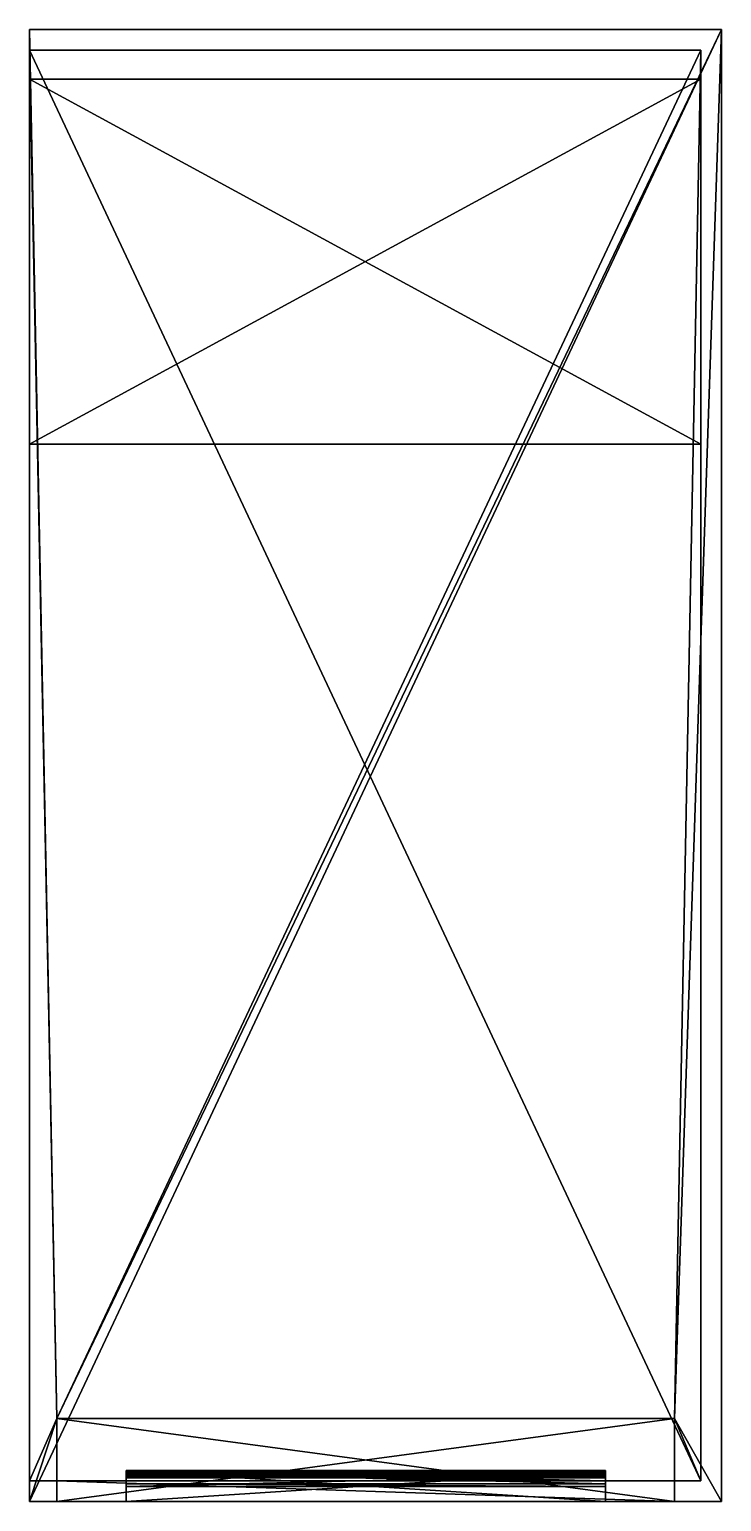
# Model space of a CAD drawing. Header units: inches. Extents: x -16.7 to 0, y 0 to 35.5.
import ezdxf

# ---------------------------------------------------------------- set-up
doc = ezdxf.new("R2010")
doc.units = ezdxf.units.IN

# ---------------------------------------------------------------- blocks, each defined once
blk = doc.blocks.new('C9')
at = {"color": 0, "linetype": 'ByBlock', "lineweight": -2, "transparency": 33554687}
mesh = blk.add_polyface(dxfattribs=at)
corners = [(2.615, 16.847, -11.31), (-14.065, 15.412, -11.31), (-14.065, 15.412, 24.19), (2.615, 16.847, 24.19)]
mesh.append_faces([[corners[k] for k in face] for face in [(3, 0, 2, 3)]], dxfattribs={"vtx1": -1, "color": 0})
mesh.append_faces([[corners[k] for k in face] for face in [(0, 1, 2, 0)]], dxfattribs={"vtx2": -1, "color": 0})
mesh = blk.add_polyface(dxfattribs=at)
corners = [(-14.065, -18.278, -11.31), (-14.065, 15.412, -11.31), (2.615, 16.847, -11.31), (2.615, -18.278, -11.31)]
mesh.append_faces([[corners[k] for k in face] for face in [(0, 2, 3, 0)]], dxfattribs={"vtx0": -1, "color": 0})
mesh.append_faces([[corners[k] for k in face] for face in [(0, 1, 2, 0)]], dxfattribs={"vtx2": -1, "color": 0})
mesh = blk.add_polyface(dxfattribs=at)
corners = [(-14.065, -18.278, 24.19), (-13.405, -18.278, 24.19), (-13.405, 1.722, 24.19), (-14.065, 15.412, 24.19), (1.485, 1.722, 24.19), (2.615, 16.847, 24.19), (2.615, -18.278, 24.19), (1.485, -18.278, 24.19)]
mesh.append_faces([[corners[k] for k in face] for face in [(2, 3, 0, 2), (3, 2, 4, 3)]], dxfattribs={"vtx0": -1, "vtx2": -1, "color": 0})
mesh.append_faces([[corners[k] for k in face] for face in [(5, 3, 4, 5), (6, 5, 4, 6)]], dxfattribs={"vtx1": -1, "vtx2": -1, "color": 0})
mesh.append_faces([[corners[k] for k in face] for face in [(0, 1, 2, 0), (4, 7, 6, 4)]], dxfattribs={"vtx2": -1, "color": 0})
mesh = blk.add_polyface(dxfattribs=at)
corners = [(2.615, -18.278, -11.31), (2.615, 16.847, -11.31), (2.615, 16.847, 24.19), (2.615, -18.278, 24.19)]
mesh.append_faces([[corners[k] for k in face] for face in [(3, 0, 2, 3)]], dxfattribs={"vtx1": -1, "color": 0})
mesh.append_faces([[corners[k] for k in face] for face in [(0, 1, 2, 0)]], dxfattribs={"vtx2": -1, "color": 0})
mesh = blk.add_polyface(dxfattribs=at)
corners = [(2.115, 16.302, -10.81), (-14.065, 14.91, -10.81), (-14.065, 1.722, -10.81), (2.115, 1.722, -10.81)]
mesh.append_faces([[corners[k] for k in face] for face in [(3, 0, 2, 3)]], dxfattribs={"vtx1": -1, "color": 0})
mesh.append_faces([[corners[k] for k in face] for face in [(0, 1, 2, 0)]], dxfattribs={"vtx2": -1, "color": 0})
mesh = blk.add_polyface(dxfattribs=at)
corners = [(-13.405, 1.722, 23.69), (-14.065, 1.722, 23.69), (-14.065, 14.91, 23.69), (1.485, 1.722, 23.69), (2.115, 16.302, 23.69), (2.115, 1.722, 23.69)]
mesh.append_faces([[corners[k] for k in face] for face in [(2, 3, 0, 2), (2, 5, 3, 2)]], dxfattribs={"vtx0": -1, "vtx2": -1, "color": 0})
mesh.append_faces([[corners[k] for k in face] for face in [(0, 1, 2, 0), (2, 4, 5, 2)]], dxfattribs={"vtx2": -1, "color": 0})
mesh = blk.add_polyface(dxfattribs=at)
corners = [(-14.065, 14.91, -10.81), (2.115, 16.302, -10.81), (2.115, 16.302, 23.69), (-14.065, 14.91, 23.69)]
mesh.append_faces([[corners[k] for k in face] for face in [(0, 2, 3, 0)]], dxfattribs={"vtx0": -1, "color": 0})
mesh.append_faces([[corners[k] for k in face] for face in [(0, 1, 2, 0)]], dxfattribs={"vtx2": -1, "color": 0})
mesh = blk.add_polyface(dxfattribs=at)
corners = [(2.115, 1.722, 23.69), (2.115, 16.302, 23.69), (2.115, 16.302, -10.81), (2.115, 1.722, -10.81)]
mesh.append_faces([[corners[k] for k in face] for face in [(0, 2, 3, 0)]], dxfattribs={"vtx0": -1, "color": 0})
mesh.append_faces([[corners[k] for k in face] for face in [(0, 1, 2, 0)]], dxfattribs={"vtx2": -1, "color": 0})
mesh = blk.add_polyface(dxfattribs=at)
corners = [(-14.065, -18.278, -11.31), (-14.065, -17.028, -10.11), (-14.065, -0.428, -10.11), (-14.065, 1.722, -10.81), (-14.065, -0.428, -1.31), (-14.065, 15.412, -11.31), (-14.065, 14.91, -10.81), (-14.065, 14.91, 23.69), (-14.065, 15.412, 24.19), (-14.065, 1.722, 23.69), (-14.065, -18.278, 24.19), (-14.065, -17.028, -1.31)]
mesh.append_faces([[corners[k] for k in face] for face in [(3, 0, 2, 3), (9, 4, 10, 9)]], dxfattribs={"vtx0": -1, "vtx1": -1, "vtx2": -1, "color": 0})
mesh.append_faces([[corners[k] for k in face] for face in [(0, 1, 2, 0), (3, 5, 0, 3), (5, 3, 6, 5), (7, 8, 5, 7), (1, 0, 10, 1)]], dxfattribs={"vtx0": -1, "vtx2": -1, "color": 0})
mesh.append_faces([[corners[k] for k in face] for face in [(2, 4, 3, 2), (6, 7, 5, 6), (7, 9, 8, 7), (9, 3, 4, 9), (10, 8, 9, 10), (4, 11, 10, 4), (11, 1, 10, 11)]], dxfattribs={"vtx1": -1, "vtx2": -1, "color": 0})
mesh = blk.add_polyface(dxfattribs=at)
corners = [(1.485, 1.722, 22.19), (1.485, 1.722, 23.69), (2.115, 1.722, 23.69), (2.115, 1.722, -10.81), (-14.065, 1.722, -10.81), (-13.405, 1.722, 22.19), (-14.065, 1.722, 23.69), (-13.405, 1.722, 23.69)]
mesh.append_faces([[corners[k] for k in face] for face in [(0, 2, 3, 0), (3, 5, 0, 3)]], dxfattribs={"vtx0": -1, "vtx2": -1, "color": 0})
mesh.append_faces([[corners[k] for k in face] for face in [(3, 4, 5, 3), (4, 6, 5, 4)]], dxfattribs={"vtx1": -1, "vtx2": -1, "color": 0})
mesh.append_faces([[corners[k] for k in face] for face in [(0, 1, 2, 0), (6, 7, 5, 6)]], dxfattribs={"vtx2": -1, "color": 0})
mesh = blk.add_polyface(dxfattribs=at)
corners = [(1.485, 1.722, 24.19), (-13.405, 1.722, 24.19), (-13.405, 1.722, 23.69), (1.485, 1.722, 23.69)]
mesh.append_faces([[corners[k] for k in face] for face in [(0, 2, 3, 0)]], dxfattribs={"vtx0": -1, "color": 0})
mesh.append_faces([[corners[k] for k in face] for face in [(0, 1, 2, 0)]], dxfattribs={"vtx2": -1, "color": 0})
mesh = blk.add_polyface(dxfattribs=at)
corners = [(-13.405, 1.722, 23.69), (-13.405, 1.722, 24.19), (-13.405, -18.278, 24.19), (-13.405, -18.278, 22.19), (-13.405, 1.722, 22.19)]
mesh.append_faces([[corners[k] for k in face] for face in [(2, 4, 0, 2)]], dxfattribs={"vtx0": -1, "vtx2": -1, "color": 0})
mesh.append_faces([[corners[k] for k in face] for face in [(0, 1, 2, 0), (2, 3, 4, 2)]], dxfattribs={"vtx2": -1, "color": 0})
mesh = blk.add_polyface(dxfattribs=at)
corners = [(-13.405, -18.278, 22.19), (1.485, -18.278, 22.19), (1.485, 1.722, 22.19), (-13.405, 1.722, 22.19)]
mesh.append_faces([[corners[k] for k in face] for face in [(0, 2, 3, 0)]], dxfattribs={"vtx0": -1, "color": 0})
mesh.append_faces([[corners[k] for k in face] for face in [(0, 1, 2, 0)]], dxfattribs={"vtx2": -1, "color": 0})
mesh = blk.add_polyface(dxfattribs=at)
corners = [(1.485, 1.722, 23.69), (1.485, 1.722, 22.19), (1.485, -18.278, 22.19), (1.485, -18.278, 24.19), (1.485, 1.722, 24.19)]
mesh.append_faces([[corners[k] for k in face] for face in [(0, 2, 3, 0)]], dxfattribs={"vtx0": -1, "vtx2": -1, "color": 0})
mesh.append_faces([[corners[k] for k in face] for face in [(0, 1, 2, 0), (3, 4, 0, 3)]], dxfattribs={"vtx2": -1, "color": 0})
mesh = blk.add_polyface(dxfattribs=at)
corners = [(-14.065, -17.028, -1.31), (-14.065, -0.428, -1.31), (2.115, -0.428, -1.31), (2.115, -17.028, -1.31)]
mesh.append_faces([[corners[k] for k in face] for face in [(0, 2, 3, 0)]], dxfattribs={"vtx0": -1, "color": 0})
mesh.append_faces([[corners[k] for k in face] for face in [(0, 1, 2, 0)]], dxfattribs={"vtx2": -1, "color": 0})
mesh = blk.add_polyface(dxfattribs=at)
corners = [(-14.065, -0.428, -1.31), (-14.065, -0.428, -10.11), (2.115, -0.428, -10.11), (2.115, -0.428, -1.31)]
mesh.append_faces([[corners[k] for k in face] for face in [(0, 2, 3, 0)]], dxfattribs={"vtx0": -1, "color": 0})
mesh.append_faces([[corners[k] for k in face] for face in [(0, 1, 2, 0)]], dxfattribs={"vtx2": -1, "color": 0})
mesh = blk.add_polyface(dxfattribs=at)
corners = [(-14.065, -0.428, -10.11), (-14.065, -17.028, -10.11), (2.115, -17.028, -10.11), (2.115, -0.428, -10.11)]
mesh.append_faces([[corners[k] for k in face] for face in [(0, 2, 3, 0)]], dxfattribs={"vtx0": -1, "color": 0})
mesh.append_faces([[corners[k] for k in face] for face in [(0, 1, 2, 0)]], dxfattribs={"vtx2": -1, "color": 0})
mesh = blk.add_polyface(dxfattribs=at)
corners = [(2.115, -17.028, -10.11), (2.115, -17.028, -1.31), (2.115, -0.428, -1.31), (2.115, -0.428, -10.11)]
mesh.append_faces([[corners[k] for k in face] for face in [(0, 2, 3, 0)]], dxfattribs={"vtx0": -1, "color": 0})
mesh.append_faces([[corners[k] for k in face] for face in [(0, 1, 2, 0)]], dxfattribs={"vtx2": -1, "color": 0})
mesh = blk.add_polyface(dxfattribs=at)
corners = [(-14.065, -17.028, -10.11), (-14.065, -17.028, -1.31), (2.115, -17.028, -1.31), (2.115, -17.028, -10.11)]
mesh.append_faces([[corners[k] for k in face] for face in [(0, 2, 3, 0)]], dxfattribs={"vtx0": -1, "color": 0})
mesh.append_faces([[corners[k] for k in face] for face in [(0, 1, 2, 0)]], dxfattribs={"vtx2": -1, "color": 0})
mesh = blk.add_polyface(dxfattribs=at)
corners = [(2.615, -18.278, 24.19), (1.485, -18.278, 24.19), (1.485, -18.278, 22.19), (2.615, -18.278, -11.31), (-13.405, -18.278, 22.19), (-14.065, -18.278, -11.31), (-14.065, -18.278, 24.19), (-13.405, -18.278, 24.19)]
mesh.append_faces([[corners[k] for k in face] for face in [(4, 5, 3, 4), (4, 6, 5, 4)]], dxfattribs={"vtx0": -1, "vtx2": -1, "color": 0})
mesh.append_faces([[corners[k] for k in face] for face in [(3, 0, 2, 3), (2, 4, 3, 2)]], dxfattribs={"vtx1": -1, "vtx2": -1, "color": 0})
mesh.append_faces([[corners[k] for k in face] for face in [(0, 1, 2, 0), (4, 7, 6, 4)]], dxfattribs={"vtx2": -1, "color": 0})
blk = doc.blocks.new('CA')
at = {"color": 0, "linetype": 'ByBlock', "lineweight": -2, "transparency": 33554687}
mesh = blk.add_polyface(dxfattribs=at)
corners = [(-13.405, -18.278, 22.19), (-13.405, -18.278, 24.19), (-13.405, 1.722, 24.19), (-13.405, 1.722, 22.19)]
mesh.append_faces([[corners[k] for k in face] for face in [(0, 2, 3, 0)]], dxfattribs={"vtx0": -1, "color": 0})
mesh.append_faces([[corners[k] for k in face] for face in [(0, 1, 2, 0)]], dxfattribs={"vtx2": -1, "color": 0})
mesh = blk.add_polyface(dxfattribs=at)
corners = [(-13.405, 1.722, 22.19), (-13.405, 1.722, 24.19), (1.485, 1.722, 24.19), (1.485, 1.722, 22.19)]
mesh.append_faces([[corners[k] for k in face] for face in [(0, 2, 3, 0)]], dxfattribs={"vtx0": -1, "color": 0})
mesh.append_faces([[corners[k] for k in face] for face in [(0, 1, 2, 0)]], dxfattribs={"vtx2": -1, "color": 0})
mesh = blk.add_polyface(dxfattribs=at)
corners = [(-0.185, -16.718, 24.19), (-11.735, -16.718, 24.19), (-13.405, -18.278, 24.19), (1.485, -18.278, 24.19), (-0.185, 0.162, 24.19), (1.485, 1.722, 24.19), (-13.405, 1.722, 24.19), (-11.735, 0.162, 24.19)]
mesh.append_faces([[corners[k] for k in face] for face in [(0, 2, 3, 0), (3, 4, 0, 3), (5, 7, 4, 5), (6, 1, 7, 6)]], dxfattribs={"vtx0": -1, "vtx2": -1, "color": 0})
mesh.append_faces([[corners[k] for k in face] for face in [(0, 1, 2, 0), (3, 5, 4, 3), (5, 6, 7, 5), (6, 2, 1, 6)]], dxfattribs={"vtx1": -1, "vtx2": -1, "color": 0})
mesh = blk.add_polyface(dxfattribs=at)
corners = [(1.485, -18.278, 22.19), (-13.405, -18.278, 22.19), (-13.405, 1.722, 22.19), (1.485, 1.722, 22.19)]
mesh.append_faces([[corners[k] for k in face] for face in [(3, 0, 2, 3)]], dxfattribs={"vtx1": -1, "color": 0})
mesh.append_faces([[corners[k] for k in face] for face in [(0, 1, 2, 0)]], dxfattribs={"vtx2": -1, "color": 0})
mesh = blk.add_polyface(dxfattribs=at)
corners = [(1.485, 1.722, 22.19), (1.485, 1.722, 24.19), (1.485, -18.278, 24.19), (1.485, -18.278, 22.19)]
mesh.append_faces([[corners[k] for k in face] for face in [(0, 2, 3, 0)]], dxfattribs={"vtx0": -1, "color": 0})
mesh.append_faces([[corners[k] for k in face] for face in [(0, 1, 2, 0)]], dxfattribs={"vtx2": -1, "color": 0})
mesh = blk.add_polyface(dxfattribs=at)
corners = [(-11.735, 0.158, 23.452), (-11.735, 0.157, 23.44), (-11.735, 0.162, 23.44), (-11.735, 0.162, 24.19), (-11.735, -1.87, 23.617), (-11.735, -16.163, 23.484), (-11.735, -16.634, 23.762), (-11.735, -16.718, 23.44), (-11.735, -13.828, 23.44), (-11.735, -16.126, 23.547), (-11.735, -13.828, 23.565), (-11.735, -13.018, 23.565), (-11.735, -13.018, 23.69), (-11.735, -11.308, 23.69), (-11.735, -11.384, 23.762), (-11.735, -11.308, 23.44), (-11.735, -10.913, 23.484), (-11.735, -8.828, 23.44), (-11.735, -10.876, 23.547), (-11.735, -8.828, 23.565), (-11.735, -8.018, 23.565), (-11.735, -8.018, 23.69), (-11.735, -6.308, 23.69), (-11.735, -6.384, 23.762), (-11.735, -6.308, 23.44), (-11.735, -5.913, 23.484), (-11.735, -4.156, 23.44), (-11.735, -5.876, 23.547), (-11.735, -4.156, 23.512), (-11.735, -2.037, 23.512), (-11.735, -2.384, 23.762), (-11.735, -2.347, 23.825), (-11.735, -6.347, 23.825), (-11.735, -11.347, 23.825), (-11.735, -16.597, 23.825), (-11.735, -16.718, 24.19), (-11.735, -1.871, 23.605), (-11.735, -1.876, 23.547), (-11.735, -1.913, 23.484), (-11.735, -2.037, 23.44), (-11.735, 0.156, 23.44)]
mesh.append_faces([[corners[k] for k in face] for face in [(10, 12, 9, 10), (19, 21, 18, 19), (31, 4, 3, 31), (31, 3, 27, 31), (27, 28, 30, 27), (3, 33, 32, 3), (33, 21, 23, 33), (3, 34, 33, 3), (34, 12, 14, 34)]], dxfattribs={"vtx0": -1, "vtx1": -1, "vtx2": -1, "color": 0})
mesh.append_faces([[corners[k] for k in face] for face in [(0, 2, 3, 0), (3, 4, 0, 3), (5, 7, 8, 5), (8, 9, 5, 8), (9, 8, 10, 9), (16, 15, 17, 16), (17, 18, 16, 17), (18, 17, 19, 18), (25, 24, 26, 25), (26, 27, 25, 26), (27, 30, 31, 27), (27, 26, 28, 27), (3, 32, 27, 3), (33, 23, 32, 33), (34, 14, 33, 34), (35, 6, 34, 35), (31, 36, 4, 31), (38, 29, 39, 38), (38, 39, 40, 38), (40, 37, 38, 40)]], dxfattribs={"vtx0": -1, "vtx2": -1, "color": 0})
mesh.append_faces([[corners[k] for k in face] for face in [(5, 6, 7, 5), (12, 13, 14, 12), (13, 15, 16, 13), (16, 14, 13, 16), (21, 22, 23, 21), (22, 24, 25, 22), (25, 23, 22, 25), (28, 29, 30, 28), (33, 18, 21, 33), (34, 9, 12, 34), (3, 35, 34, 3), (35, 7, 6, 35), (31, 37, 36, 31), (40, 36, 37, 40), (38, 30, 29, 38)]], dxfattribs={"vtx1": -1, "vtx2": -1, "color": 0})
mesh.append_faces([[corners[k] for k in face] for face in [(0, 1, 2, 0), (10, 11, 12, 10), (19, 20, 21, 19)]], dxfattribs={"vtx2": -1, "color": 0})
mesh = blk.add_polyface(dxfattribs=at)
corners = [(-0.185, 0.157, 23.44), (-0.185, 0.162, 23.44), (-11.735, 0.162, 23.44), (-11.735, 0.157, 23.44)]
mesh.append_faces([[corners[k] for k in face] for face in [(0, 2, 3, 0)]], dxfattribs={"vtx0": -1, "color": 0})
mesh.append_faces([[corners[k] for k in face] for face in [(0, 1, 2, 0)]], dxfattribs={"vtx2": -1, "color": 0})
mesh = blk.add_polyface(dxfattribs=at)
corners = [(-11.735, 0.162, 24.19), (-11.735, 0.162, 23.44), (-0.185, 0.162, 23.44), (-0.185, 0.162, 24.19)]
mesh.append_faces([[corners[k] for k in face] for face in [(0, 2, 3, 0)]], dxfattribs={"vtx0": -1, "color": 0})
mesh.append_faces([[corners[k] for k in face] for face in [(0, 1, 2, 0)]], dxfattribs={"vtx2": -1, "color": 0})
mesh = blk.add_polyface(dxfattribs=at)
corners = [(-0.185, 0.158, 23.452), (-11.735, 0.158, 23.452), (-11.735, -1.87, 23.617), (-0.185, -1.87, 23.617)]
mesh.append_faces([[corners[k] for k in face] for face in [(0, 2, 3, 0)]], dxfattribs={"vtx0": -1, "color": 0})
mesh.append_faces([[corners[k] for k in face] for face in [(0, 1, 2, 0)]], dxfattribs={"vtx2": -1, "color": 0})
mesh = blk.add_polyface(dxfattribs=at)
corners = [(-0.185, 0.157, 23.44), (-11.735, 0.157, 23.44), (-11.735, 0.158, 23.452), (-0.185, 0.158, 23.452)]
mesh.append_faces([[corners[k] for k in face] for face in [(0, 2, 3, 0)]], dxfattribs={"vtx0": -1, "color": 0})
mesh.append_faces([[corners[k] for k in face] for face in [(0, 1, 2, 0)]], dxfattribs={"vtx2": -1, "color": 0})
mesh = blk.add_polyface(dxfattribs=at)
corners = [(-0.185, -2.037, 23.44), (-0.185, 0.156, 23.44), (-11.735, 0.156, 23.44), (-11.735, -2.037, 23.44)]
mesh.append_faces([[corners[k] for k in face] for face in [(0, 2, 3, 0)]], dxfattribs={"vtx0": -1, "color": 0})
mesh.append_faces([[corners[k] for k in face] for face in [(0, 1, 2, 0)]], dxfattribs={"vtx2": -1, "color": 0})
mesh = blk.add_polyface(dxfattribs=at)
corners = [(-0.185, -1.871, 23.605), (-11.735, -1.871, 23.605), (-11.735, 0.156, 23.44), (-0.185, 0.156, 23.44)]
mesh.append_faces([[corners[k] for k in face] for face in [(0, 2, 3, 0)]], dxfattribs={"vtx0": -1, "color": 0})
mesh.append_faces([[corners[k] for k in face] for face in [(0, 1, 2, 0)]], dxfattribs={"vtx2": -1, "color": 0})
mesh = blk.add_polyface(dxfattribs=at)
corners = [(-0.185, -5.876, 23.547), (-0.185, -4.156, 23.512), (-0.185, -4.156, 23.44), (-0.185, -5.913, 23.484), (-0.185, -6.308, 23.44), (-0.185, -6.308, 23.69), (-0.185, -6.384, 23.762), (-0.185, -10.876, 23.547), (-0.185, -8.828, 23.565), (-0.185, -8.828, 23.44), (-0.185, -10.913, 23.484), (-0.185, -11.308, 23.44), (-0.185, -8.018, 23.69), (-0.185, -8.018, 23.565), (-0.185, -11.308, 23.69), (-0.185, -11.384, 23.762), (-0.185, -16.634, 23.762), (-0.185, -16.163, 23.484), (-0.185, -16.718, 23.44), (-0.185, -16.718, 24.19), (-0.185, -16.597, 23.825), (-0.185, -16.126, 23.547), (-0.185, -13.828, 23.565), (-0.185, -13.828, 23.44), (-0.185, -13.018, 23.69), (-0.185, -13.018, 23.565), (-0.185, -11.347, 23.825), (-0.185, -6.347, 23.825), (-0.185, 0.162, 24.19), (-0.185, -1.876, 23.547), (-0.185, -1.871, 23.605), (-0.185, 0.156, 23.44), (-0.185, -1.913, 23.484), (-0.185, -2.037, 23.44), (-0.185, -1.87, 23.617), (-0.185, -2.384, 23.762), (-0.185, -2.037, 23.512), (-0.185, -2.347, 23.825), (-0.185, 0.158, 23.452), (-0.185, 0.162, 23.44), (-0.185, 0.157, 23.44)]
mesh.append_faces([[corners[k] for k in face] for face in [(7, 12, 8, 7), (21, 19, 22, 21), (22, 19, 24, 22), (24, 19, 15, 24), (19, 6, 26, 19), (26, 6, 12, 26), (1, 0, 35, 1), (0, 28, 37, 0), (34, 37, 28, 34)]], dxfattribs={"vtx0": -1, "vtx1": -1, "vtx2": -1, "color": 0})
mesh.append_faces([[corners[k] for k in face] for face in [(0, 1, 2, 0), (2, 3, 0, 2), (5, 6, 3, 5), (3, 4, 5, 3), (7, 8, 9, 7), (9, 10, 7, 9), (14, 15, 10, 14), (10, 11, 14, 10), (19, 20, 16, 19), (19, 21, 20, 19), (23, 17, 21, 23), (15, 14, 24, 15), (19, 26, 15, 19), (12, 7, 26, 12), (6, 5, 12, 6), (19, 27, 6, 19), (28, 0, 27, 28), (29, 30, 31, 29), (31, 32, 29, 31), (29, 34, 30, 29), (35, 36, 1, 35), (0, 37, 35, 0), (34, 29, 37, 34), (28, 38, 34, 28), (32, 33, 36, 32)]], dxfattribs={"vtx0": -1, "vtx2": -1, "color": 0})
mesh.append_faces([[corners[k] for k in face] for face in [(2, 4, 3, 2), (9, 11, 10, 9), (16, 17, 18, 16), (18, 19, 16, 18), (22, 23, 21, 22), (23, 18, 17, 23), (19, 28, 27, 19), (31, 33, 32, 31), (28, 39, 38, 28), (35, 32, 36, 35)]], dxfattribs={"vtx1": -1, "vtx2": -1, "color": 0})
mesh.append_faces([[corners[k] for k in face] for face in [(12, 13, 8, 12), (24, 25, 22, 24), (39, 40, 38, 39)]], dxfattribs={"vtx2": -1, "color": 0})
mesh = blk.add_polyface(dxfattribs=at)
corners = [(-0.185, -1.87, 23.617), (-11.735, -1.87, 23.617), (-11.735, -1.871, 23.605), (-0.185, -1.871, 23.605)]
mesh.append_faces([[corners[k] for k in face] for face in [(0, 2, 3, 0)]], dxfattribs={"vtx0": -1, "color": 0})
mesh.append_faces([[corners[k] for k in face] for face in [(0, 1, 2, 0)]], dxfattribs={"vtx2": -1, "color": 0})
mesh = blk.add_polyface(dxfattribs=at)
corners = [(-0.185, -1.913, 23.484), (-11.735, -1.913, 23.484), (-11.735, -1.876, 23.547), (-0.185, -1.876, 23.547)]
mesh.append_faces([[corners[k] for k in face] for face in [(0, 2, 3, 0)]], dxfattribs={"vtx0": -1, "color": 0})
mesh.append_faces([[corners[k] for k in face] for face in [(0, 1, 2, 0)]], dxfattribs={"vtx2": -1, "color": 0})
mesh = blk.add_polyface(dxfattribs=at)
corners = [(-0.185, -1.876, 23.547), (-11.735, -1.876, 23.547), (-11.735, -2.347, 23.825), (-0.185, -2.347, 23.825)]
mesh.append_faces([[corners[k] for k in face] for face in [(0, 2, 3, 0)]], dxfattribs={"vtx0": -1, "color": 0})
mesh.append_faces([[corners[k] for k in face] for face in [(0, 1, 2, 0)]], dxfattribs={"vtx2": -1, "color": 0})
mesh = blk.add_polyface(dxfattribs=at)
corners = [(-0.185, -2.384, 23.762), (-11.735, -2.384, 23.762), (-11.735, -1.913, 23.484), (-0.185, -1.913, 23.484)]
mesh.append_faces([[corners[k] for k in face] for face in [(0, 2, 3, 0)]], dxfattribs={"vtx0": -1, "color": 0})
mesh.append_faces([[corners[k] for k in face] for face in [(0, 1, 2, 0)]], dxfattribs={"vtx2": -1, "color": 0})
mesh = blk.add_polyface(dxfattribs=at)
corners = [(-0.185, -2.037, 23.512), (-11.735, -2.037, 23.512), (-11.735, -4.156, 23.512), (-0.185, -4.156, 23.512)]
mesh.append_faces([[corners[k] for k in face] for face in [(0, 2, 3, 0)]], dxfattribs={"vtx0": -1, "color": 0})
mesh.append_faces([[corners[k] for k in face] for face in [(0, 1, 2, 0)]], dxfattribs={"vtx2": -1, "color": 0})
mesh = blk.add_polyface(dxfattribs=at)
corners = [(-0.185, -2.037, 23.44), (-11.735, -2.037, 23.44), (-11.735, -2.037, 23.512), (-0.185, -2.037, 23.512)]
mesh.append_faces([[corners[k] for k in face] for face in [(0, 2, 3, 0)]], dxfattribs={"vtx0": -1, "color": 0})
mesh.append_faces([[corners[k] for k in face] for face in [(0, 1, 2, 0)]], dxfattribs={"vtx2": -1, "color": 0})
mesh = blk.add_polyface(dxfattribs=at)
corners = [(-0.185, -2.347, 23.825), (-11.735, -2.347, 23.825), (-11.735, -2.384, 23.762), (-0.185, -2.384, 23.762)]
mesh.append_faces([[corners[k] for k in face] for face in [(0, 2, 3, 0)]], dxfattribs={"vtx0": -1, "color": 0})
mesh.append_faces([[corners[k] for k in face] for face in [(0, 1, 2, 0)]], dxfattribs={"vtx2": -1, "color": 0})
mesh = blk.add_polyface(dxfattribs=at)
corners = [(-11.735, -4.156, 23.44), (-11.735, -6.308, 23.44), (-0.185, -6.308, 23.44), (-0.185, -4.156, 23.44)]
mesh.append_faces([[corners[k] for k in face] for face in [(0, 2, 3, 0)]], dxfattribs={"vtx0": -1, "color": 0})
mesh.append_faces([[corners[k] for k in face] for face in [(0, 1, 2, 0)]], dxfattribs={"vtx2": -1, "color": 0})
mesh = blk.add_polyface(dxfattribs=at)
corners = [(-0.185, -4.156, 23.512), (-11.735, -4.156, 23.512), (-11.735, -4.156, 23.44), (-0.185, -4.156, 23.44)]
mesh.append_faces([[corners[k] for k in face] for face in [(0, 2, 3, 0)]], dxfattribs={"vtx0": -1, "color": 0})
mesh.append_faces([[corners[k] for k in face] for face in [(0, 1, 2, 0)]], dxfattribs={"vtx2": -1, "color": 0})
mesh = blk.add_polyface(dxfattribs=at)
corners = [(-0.185, -5.913, 23.484), (-11.735, -5.913, 23.484), (-11.735, -5.876, 23.547), (-0.185, -5.876, 23.547)]
mesh.append_faces([[corners[k] for k in face] for face in [(0, 2, 3, 0)]], dxfattribs={"vtx0": -1, "color": 0})
mesh.append_faces([[corners[k] for k in face] for face in [(0, 1, 2, 0)]], dxfattribs={"vtx2": -1, "color": 0})
mesh = blk.add_polyface(dxfattribs=at)
corners = [(-0.185, -5.876, 23.547), (-11.735, -5.876, 23.547), (-11.735, -6.347, 23.825), (-0.185, -6.347, 23.825)]
mesh.append_faces([[corners[k] for k in face] for face in [(0, 2, 3, 0)]], dxfattribs={"vtx0": -1, "color": 0})
mesh.append_faces([[corners[k] for k in face] for face in [(0, 1, 2, 0)]], dxfattribs={"vtx2": -1, "color": 0})
mesh = blk.add_polyface(dxfattribs=at)
corners = [(-0.185, -6.384, 23.762), (-11.735, -6.384, 23.762), (-11.735, -5.913, 23.484), (-0.185, -5.913, 23.484)]
mesh.append_faces([[corners[k] for k in face] for face in [(0, 2, 3, 0)]], dxfattribs={"vtx0": -1, "color": 0})
mesh.append_faces([[corners[k] for k in face] for face in [(0, 1, 2, 0)]], dxfattribs={"vtx2": -1, "color": 0})
mesh = blk.add_polyface(dxfattribs=at)
corners = [(-11.735, -6.308, 23.44), (-11.735, -6.308, 23.69), (-0.185, -6.308, 23.69), (-0.185, -6.308, 23.44)]
mesh.append_faces([[corners[k] for k in face] for face in [(0, 2, 3, 0)]], dxfattribs={"vtx0": -1, "color": 0})
mesh.append_faces([[corners[k] for k in face] for face in [(0, 1, 2, 0)]], dxfattribs={"vtx2": -1, "color": 0})
mesh = blk.add_polyface(dxfattribs=at)
corners = [(-11.735, -8.018, 23.69), (-0.185, -8.018, 23.69), (-0.185, -6.308, 23.69), (-11.735, -6.308, 23.69)]
mesh.append_faces([[corners[k] for k in face] for face in [(0, 2, 3, 0)]], dxfattribs={"vtx0": -1, "color": 0})
mesh.append_faces([[corners[k] for k in face] for face in [(0, 1, 2, 0)]], dxfattribs={"vtx2": -1, "color": 0})
mesh = blk.add_polyface(dxfattribs=at)
corners = [(-0.185, -6.347, 23.825), (-11.735, -6.347, 23.825), (-11.735, -6.384, 23.762), (-0.185, -6.384, 23.762)]
mesh.append_faces([[corners[k] for k in face] for face in [(0, 2, 3, 0)]], dxfattribs={"vtx0": -1, "color": 0})
mesh.append_faces([[corners[k] for k in face] for face in [(0, 1, 2, 0)]], dxfattribs={"vtx2": -1, "color": 0})
mesh = blk.add_polyface(dxfattribs=at)
corners = [(-11.735, -8.828, 23.565), (-0.185, -8.828, 23.565), (-0.185, -8.018, 23.565), (-11.735, -8.018, 23.565)]
mesh.append_faces([[corners[k] for k in face] for face in [(0, 2, 3, 0)]], dxfattribs={"vtx0": -1, "color": 0})
mesh.append_faces([[corners[k] for k in face] for face in [(0, 1, 2, 0)]], dxfattribs={"vtx2": -1, "color": 0})
mesh = blk.add_polyface(dxfattribs=at)
corners = [(-11.735, -8.018, 23.565), (-0.185, -8.018, 23.565), (-0.185, -8.018, 23.69), (-11.735, -8.018, 23.69)]
mesh.append_faces([[corners[k] for k in face] for face in [(0, 2, 3, 0)]], dxfattribs={"vtx0": -1, "color": 0})
mesh.append_faces([[corners[k] for k in face] for face in [(0, 1, 2, 0)]], dxfattribs={"vtx2": -1, "color": 0})
mesh = blk.add_polyface(dxfattribs=at)
corners = [(-11.735, -8.828, 23.44), (-11.735, -11.308, 23.44), (-0.185, -11.308, 23.44), (-0.185, -8.828, 23.44)]
mesh.append_faces([[corners[k] for k in face] for face in [(0, 2, 3, 0)]], dxfattribs={"vtx0": -1, "color": 0})
mesh.append_faces([[corners[k] for k in face] for face in [(0, 1, 2, 0)]], dxfattribs={"vtx2": -1, "color": 0})
mesh = blk.add_polyface(dxfattribs=at)
corners = [(-0.185, -8.828, 23.44), (-0.185, -8.828, 23.565), (-11.735, -8.828, 23.565), (-11.735, -8.828, 23.44)]
mesh.append_faces([[corners[k] for k in face] for face in [(0, 2, 3, 0)]], dxfattribs={"vtx0": -1, "color": 0})
mesh.append_faces([[corners[k] for k in face] for face in [(0, 1, 2, 0)]], dxfattribs={"vtx2": -1, "color": 0})
mesh = blk.add_polyface(dxfattribs=at)
corners = [(-0.185, -10.913, 23.484), (-11.735, -10.913, 23.484), (-11.735, -10.876, 23.547), (-0.185, -10.876, 23.547)]
mesh.append_faces([[corners[k] for k in face] for face in [(0, 2, 3, 0)]], dxfattribs={"vtx0": -1, "color": 0})
mesh.append_faces([[corners[k] for k in face] for face in [(0, 1, 2, 0)]], dxfattribs={"vtx2": -1, "color": 0})
mesh = blk.add_polyface(dxfattribs=at)
corners = [(-0.185, -10.876, 23.547), (-11.735, -10.876, 23.547), (-11.735, -11.347, 23.825), (-0.185, -11.347, 23.825)]
mesh.append_faces([[corners[k] for k in face] for face in [(0, 2, 3, 0)]], dxfattribs={"vtx0": -1, "color": 0})
mesh.append_faces([[corners[k] for k in face] for face in [(0, 1, 2, 0)]], dxfattribs={"vtx2": -1, "color": 0})
mesh = blk.add_polyface(dxfattribs=at)
corners = [(-0.185, -11.384, 23.762), (-11.735, -11.384, 23.762), (-11.735, -10.913, 23.484), (-0.185, -10.913, 23.484)]
mesh.append_faces([[corners[k] for k in face] for face in [(0, 2, 3, 0)]], dxfattribs={"vtx0": -1, "color": 0})
mesh.append_faces([[corners[k] for k in face] for face in [(0, 1, 2, 0)]], dxfattribs={"vtx2": -1, "color": 0})
mesh = blk.add_polyface(dxfattribs=at)
corners = [(-11.735, -11.308, 23.44), (-11.735, -11.308, 23.69), (-0.185, -11.308, 23.69), (-0.185, -11.308, 23.44)]
mesh.append_faces([[corners[k] for k in face] for face in [(0, 2, 3, 0)]], dxfattribs={"vtx0": -1, "color": 0})
mesh.append_faces([[corners[k] for k in face] for face in [(0, 1, 2, 0)]], dxfattribs={"vtx2": -1, "color": 0})
mesh = blk.add_polyface(dxfattribs=at)
corners = [(-11.735, -13.018, 23.69), (-0.185, -13.018, 23.69), (-0.185, -11.308, 23.69), (-11.735, -11.308, 23.69)]
mesh.append_faces([[corners[k] for k in face] for face in [(0, 2, 3, 0)]], dxfattribs={"vtx0": -1, "color": 0})
mesh.append_faces([[corners[k] for k in face] for face in [(0, 1, 2, 0)]], dxfattribs={"vtx2": -1, "color": 0})
mesh = blk.add_polyface(dxfattribs=at)
corners = [(-0.185, -11.347, 23.825), (-11.735, -11.347, 23.825), (-11.735, -11.384, 23.762), (-0.185, -11.384, 23.762)]
mesh.append_faces([[corners[k] for k in face] for face in [(0, 2, 3, 0)]], dxfattribs={"vtx0": -1, "color": 0})
mesh.append_faces([[corners[k] for k in face] for face in [(0, 1, 2, 0)]], dxfattribs={"vtx2": -1, "color": 0})
mesh = blk.add_polyface(dxfattribs=at)
corners = [(-11.735, -13.828, 23.565), (-0.185, -13.828, 23.565), (-0.185, -13.018, 23.565), (-11.735, -13.018, 23.565)]
mesh.append_faces([[corners[k] for k in face] for face in [(0, 2, 3, 0)]], dxfattribs={"vtx0": -1, "color": 0})
mesh.append_faces([[corners[k] for k in face] for face in [(0, 1, 2, 0)]], dxfattribs={"vtx2": -1, "color": 0})
mesh = blk.add_polyface(dxfattribs=at)
corners = [(-11.735, -13.018, 23.565), (-0.185, -13.018, 23.565), (-0.185, -13.018, 23.69), (-11.735, -13.018, 23.69)]
mesh.append_faces([[corners[k] for k in face] for face in [(0, 2, 3, 0)]], dxfattribs={"vtx0": -1, "color": 0})
mesh.append_faces([[corners[k] for k in face] for face in [(0, 1, 2, 0)]], dxfattribs={"vtx2": -1, "color": 0})
mesh = blk.add_polyface(dxfattribs=at)
corners = [(-11.735, -13.828, 23.44), (-11.735, -16.718, 23.44), (-0.185, -16.718, 23.44), (-0.185, -13.828, 23.44)]
mesh.append_faces([[corners[k] for k in face] for face in [(0, 2, 3, 0)]], dxfattribs={"vtx0": -1, "color": 0})
mesh.append_faces([[corners[k] for k in face] for face in [(0, 1, 2, 0)]], dxfattribs={"vtx2": -1, "color": 0})
mesh = blk.add_polyface(dxfattribs=at)
corners = [(-0.185, -13.828, 23.44), (-0.185, -13.828, 23.565), (-11.735, -13.828, 23.565), (-11.735, -13.828, 23.44)]
mesh.append_faces([[corners[k] for k in face] for face in [(0, 2, 3, 0)]], dxfattribs={"vtx0": -1, "color": 0})
mesh.append_faces([[corners[k] for k in face] for face in [(0, 1, 2, 0)]], dxfattribs={"vtx2": -1, "color": 0})
mesh = blk.add_polyface(dxfattribs=at)
corners = [(-0.185, -16.163, 23.484), (-11.735, -16.163, 23.484), (-11.735, -16.126, 23.547), (-0.185, -16.126, 23.547)]
mesh.append_faces([[corners[k] for k in face] for face in [(0, 2, 3, 0)]], dxfattribs={"vtx0": -1, "color": 0})
mesh.append_faces([[corners[k] for k in face] for face in [(0, 1, 2, 0)]], dxfattribs={"vtx2": -1, "color": 0})
mesh = blk.add_polyface(dxfattribs=at)
corners = [(-0.185, -16.126, 23.547), (-11.735, -16.126, 23.547), (-11.735, -16.597, 23.825), (-0.185, -16.597, 23.825)]
mesh.append_faces([[corners[k] for k in face] for face in [(0, 2, 3, 0)]], dxfattribs={"vtx0": -1, "color": 0})
mesh.append_faces([[corners[k] for k in face] for face in [(0, 1, 2, 0)]], dxfattribs={"vtx2": -1, "color": 0})
mesh = blk.add_polyface(dxfattribs=at)
corners = [(-0.185, -16.634, 23.762), (-11.735, -16.634, 23.762), (-11.735, -16.163, 23.484), (-0.185, -16.163, 23.484)]
mesh.append_faces([[corners[k] for k in face] for face in [(0, 2, 3, 0)]], dxfattribs={"vtx0": -1, "color": 0})
mesh.append_faces([[corners[k] for k in face] for face in [(0, 1, 2, 0)]], dxfattribs={"vtx2": -1, "color": 0})
mesh = blk.add_polyface(dxfattribs=at)
corners = [(-0.185, -16.597, 23.825), (-11.735, -16.597, 23.825), (-11.735, -16.634, 23.762), (-0.185, -16.634, 23.762)]
mesh.append_faces([[corners[k] for k in face] for face in [(0, 2, 3, 0)]], dxfattribs={"vtx0": -1, "color": 0})
mesh.append_faces([[corners[k] for k in face] for face in [(0, 1, 2, 0)]], dxfattribs={"vtx2": -1, "color": 0})
mesh = blk.add_polyface(dxfattribs=at)
corners = [(-0.185, -16.718, 24.19), (-0.185, -16.718, 23.44), (-11.735, -16.718, 23.44), (-11.735, -16.718, 24.19)]
mesh.append_faces([[corners[k] for k in face] for face in [(0, 2, 3, 0)]], dxfattribs={"vtx0": -1, "color": 0})
mesh.append_faces([[corners[k] for k in face] for face in [(0, 1, 2, 0)]], dxfattribs={"vtx2": -1, "color": 0})
mesh = blk.add_polyface(dxfattribs=at)
corners = [(1.485, -18.278, 22.19), (1.485, -18.278, 24.19), (-13.405, -18.278, 24.19), (-13.405, -18.278, 22.19)]
mesh.append_faces([[corners[k] for k in face] for face in [(0, 2, 3, 0)]], dxfattribs={"vtx0": -1, "color": 0})
mesh.append_faces([[corners[k] for k in face] for face in [(0, 1, 2, 0)]], dxfattribs={"vtx2": -1, "color": 0})

msp = doc.modelspace()

# ---------------------------------------------------------------- block references
at = {"color": 253, "true_color": 0xa19e8f, "transparency": 33554687, "extrusion": (0, -1, 0)}
msp.add_blockref('C9', (-2.615, 18.278, -24.19), dxfattribs=at)
at = {"color": 251, "transparency": 33554687, "extrusion": (0, -1, 0)}
msp.add_blockref('CA', (-2.615, 18.278, -24.19), dxfattribs=at)

doc.saveas('drawing.dxf')
